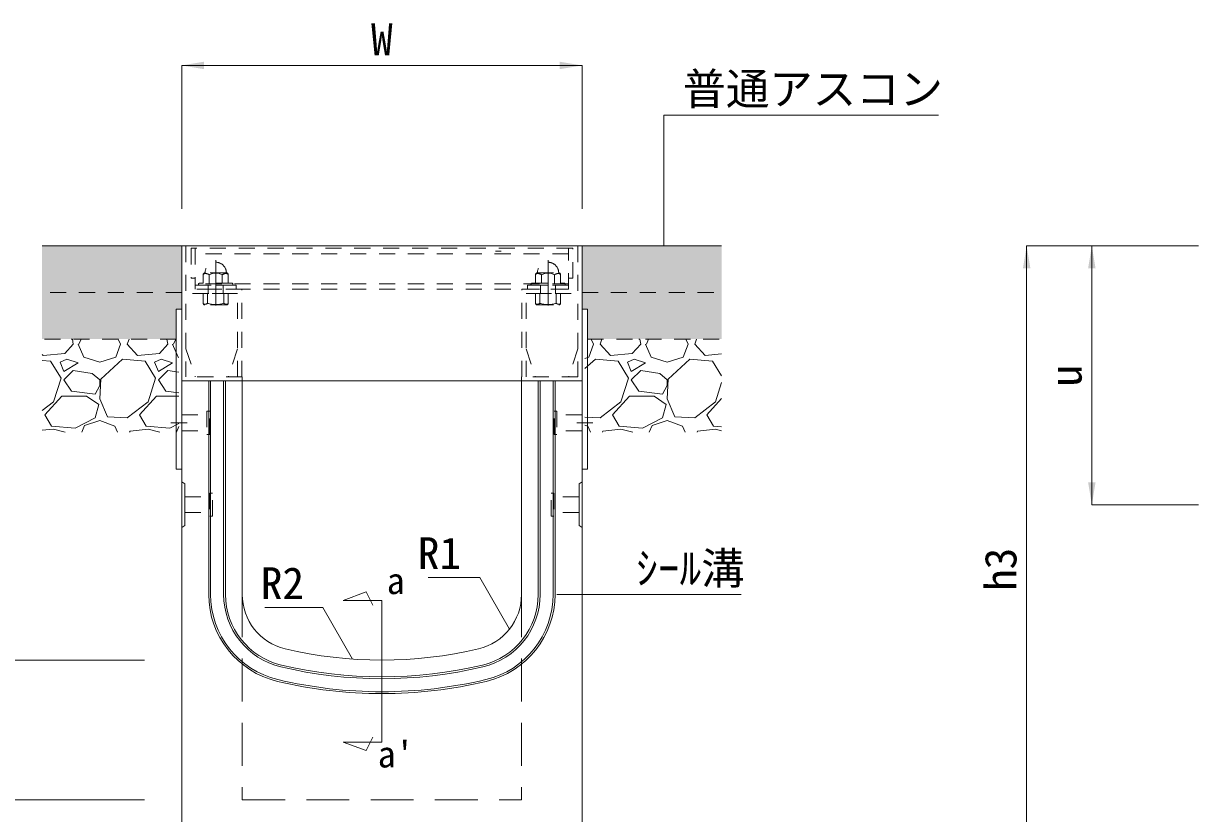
# Model space of a CAD drawing. Units: millimetres, scale not verified. Extents: x 42559 to 133118, y -58351 to -47326.
# Drawn here: x 61659 to 62921, y -52214 to -51365 of the extents above; entities that cross this region are included whole.
import ezdxf
from ezdxf.enums import TextEntityAlignment as Align

# ---------------------------------------------------------------- set-up
doc = ezdxf.new("R2010")
doc.units = ezdxf.units.MM
doc.header["$LTSCALE"] = 23
for name, pattern in [('CHAIN', [18.5, 12, -1.5, 3.5, -1.5]), ('USER1', [1.35, 0.75, -0.6]), ('USER2', [3, 2, -1])]:
    doc.linetypes.add(name, pattern=pattern)
for name, color, linetype, lineweight in [('BT', 30, 'USER1', 13), ('インサート', 92, 'USER1', 9), ('グレーチング', 7, 'USER1', 13), ('ハッチング_基礎', 150, 'Continuous', 9), ('受枠', 3, 'Continuous', 9), ('寸法線', 7, 'Continuous', 13), ('引出線', 4, 'Continuous', 13), ('文字', 41, 'Continuous', 13), ('本体', 2, 'Continuous', 13), ('目地', 132, 'Continuous', 5), ('舗装・基礎', 3, 'Continuous', 13)]:
    doc.layers.add(name, color=color, linetype=linetype, lineweight=lineweight)
doc.layers.add('ハッチング_舗装', color=7, linetype='Continuous')
doc.styles.add('ＭＳ ゴシック', font='')
doc.styles.get('ＭＳ ゴシック').set_extended_font_data('MS Gothic')

# ---------------------------------------------------------------- blocks, each defined once
blk = doc.blocks.new('filled_arrow')
at = {"color": 0, "linetype": 'Continuous', "lineweight": -2}
blk.add_solid([(7.5, 1.25), (0, 0), (7.5, -1.25)], dxfattribs=at)

msp = doc.modelspace()

# ---------------------------------------------------------------- hatches: boundary and pattern name
at = {"layer": 'ハッチング_舗装'}
for points in [[(61678.98, -51604.28), (61678.98, -51654.28), (61828.98, -51654.28), (61828.98, -51604.28)], [(62252.98, -51654.28), (62408.98, -51654.28), (62408.98, -51604.28), (62258.98, -51604.28), (62258.98, -51654.28)], [(61828.98, -51654.28), (61828.98, -51672.28), (61822.98, -51672.28), (61822.98, -51704.28), (61678.98, -51704.28), (61678.98, -51654.28)], [(62258.98, -51654.28), (62258.98, -51672.28), (62264.98, -51672.28), (62264.98, -51704.28), (62408.98, -51704.28), (62408.98, -51654.28)]]:
    msp.add_hatch(color=256, dxfattribs=at).paths.add_polyline_path(points)

# ---------------------------------------------------------------- linework, layer by layer
at = {"layer": 'BT'}
for p, q in [((61851.98, -51635.2), (61851.98, -51644.33)), ((61876.91, -51633.13), (61854.06, -51633.13)), ((61858.47, -51635.2), (61858.47, -51644.33)), ((61872.49, -51635.2), (61872.49, -51644.33)), ((61878.98, -51635.2), (61878.98, -51644.33)), ((62208.98, -51635.2), (62208.98, -51644.33)), ((62211.06, -51633.13), (62233.91, -51633.13)), ((62215.47, -51635.2), (62215.47, -51644.33)), ((62229.49, -51635.2), (62229.49, -51644.33)), ((62235.98, -51635.2), (62235.98, -51644.33)), ((61882.98, -51644.33), (61847.98, -51644.33)), ((61882.98, -51646.28), (61847.98, -51646.28)), ((61857.48, -51655.28), (61857.48, -51646.28)), ((61873.48, -51655.28), (61873.48, -51646.28)), ((62204.98, -51644.33), (62239.98, -51644.33)), ((62204.98, -51646.28), (62239.98, -51646.28)), ((62214.48, -51655.28), (62214.48, -51646.28)), ((62230.48, -51655.28), (62230.48, -51646.28)), ((61878.98, -51655.28), (61851.98, -51655.28)), ((61851.98, -51655.28), (61851.98, -51665.64)), ((61856.61, -51665.95), (61856.61, -51655.28)), ((61874.35, -51665.95), (61874.35, -51655.28)), ((61878.98, -51655.28), (61878.98, -51665.64)), ((62208.98, -51655.28), (62235.98, -51655.28)), ((62208.98, -51655.28), (62208.98, -51665.64)), ((62213.61, -51665.95), (62213.61, -51655.28)), ((62231.35, -51665.95), (62231.35, -51655.28)), ((62235.98, -51655.28), (62235.98, -51665.64)), ((61877.03, -51667.59), (61853.93, -51667.59)), ((62210.93, -51667.59), (62234.03, -51667.59))]:
    msp.add_line(p, q, dxfattribs=at)
for centre, radius, start, end in [((61865.48, -51633.13), 11.42, 0, 180), ((62222.48, -51633.13), 11.42, 0, 180), ((61854.06, -51635.2), 2.08, 90, 180), ((61865.48, -51647.88), 14.48, 61.04954, 118.95046), ((61876.91, -51635.2), 2.08, 0, 90), ((62211.06, -51635.2), 2.08, 90, 180), ((62222.48, -51647.88), 14.48, 61.04954, 118.95046), ((62233.91, -51635.2), 2.08, 0, 90), ((61847.98, -51645.33), 1, 90, 180), ((61847.98, -51645.28), 1, 180, 270), ((61882.98, -51645.33), 1, 0, 90), ((61882.98, -51645.28), 1, 270, 0), ((62204.98, -51645.33), 1, 90, 180), ((62204.98, -51645.28), 1, 180, 270), ((62239.98, -51645.33), 1, 0, 90), ((62239.98, -51645.28), 1, 270, 0), ((61853.93, -51665.64), 1.95, 180, 270), ((61865.48, -51635.68), 31.54, 253.6626, 286.3374), ((61877.03, -51665.64), 1.95, 270, 0), ((62210.93, -51665.64), 1.95, 180, 270), ((62222.48, -51635.68), 31.54, 253.6626, 286.3374), ((62234.03, -51665.64), 1.95, 270, 0)]:
    msp.add_arc(centre, radius, start, end, dxfattribs=at)
for points in [[(61854.06, -51633.79), (61853.43, -51633.9), (61852.39, -51634.28), (61851.98, -51635.2)], [(61858.47, -51635.2), (61857.06, -51634.27), (61855.52, -51633.69), (61854.06, -51633.79)], [(61872.49, -51635.2), (61873.91, -51634.27), (61875.44, -51633.69), (61876.91, -51633.79)], [(61876.91, -51633.79), (61877.53, -51633.9), (61878.58, -51634.28), (61878.98, -51635.2)], [(62211.06, -51633.79), (62210.43, -51633.9), (62209.39, -51634.28), (62208.98, -51635.2)], [(62215.47, -51635.2), (62214.06, -51634.27), (62212.52, -51633.69), (62211.06, -51633.79)], [(62229.49, -51635.2), (62230.91, -51634.27), (62232.44, -51633.69), (62233.91, -51633.79)], [(62233.91, -51633.79), (62234.53, -51633.9), (62235.58, -51634.28), (62235.98, -51635.2)], [(61853.44, -51666.94), (61853, -51666.86), (61852.14, -51666.73), (61851.98, -51665.27)], [(61856.61, -51665.95), (61855.55, -51666.6), (61854.47, -51667.01), (61853.44, -51666.94)], [(61874.35, -51665.95), (61875.41, -51666.6), (61876.49, -51667.01), (61877.52, -51666.94)], [(61877.52, -51666.94), (61877.96, -51666.86), (61878.82, -51666.73), (61878.98, -51665.27)], [(62210.44, -51666.94), (62210, -51666.86), (62209.14, -51666.73), (62208.98, -51665.27)], [(62213.61, -51665.95), (62212.55, -51666.6), (62211.47, -51667.01), (62210.44, -51666.94)], [(62231.35, -51665.95), (62232.41, -51666.6), (62233.49, -51667.01), (62234.52, -51666.94)], [(62234.52, -51666.94), (62234.96, -51666.86), (62235.82, -51666.73), (62235.98, -51665.27)]]:
    msp.add_open_spline(points, degree=3, dxfattribs=at)
at = {"layer": 'インサート'}
for p, q in [((61828.98, -51785.78), (61855.98, -51785.78)), ((61828.98, -51785.78), (61828.98, -51802.78)), ((61858.98, -51781.78), (61855.98, -51781.78)), ((61855.98, -51781.78), (61855.98, -51806.78)), ((61858.98, -51806.78), (61858.98, -51781.78)), ((62228.98, -51781.78), (62231.98, -51781.78)), ((62228.98, -51806.78), (62228.98, -51781.78)), ((62231.98, -51781.78), (62231.98, -51806.78)), ((62258.98, -51785.78), (62231.98, -51785.78)), ((62258.98, -51785.78), (62258.98, -51802.78)), ((61828.98, -51802.78), (61855.98, -51802.78)), ((62258.98, -51802.78), (62231.98, -51802.78)), ((61855.98, -51806.78), (61858.98, -51806.78)), ((62231.98, -51806.78), (62228.98, -51806.78)), ((61832.18, -51873.78), (61859.18, -51873.78)), ((61832.18, -51873.78), (61832.18, -51890.78)), ((61862.18, -51869.78), (61859.18, -51869.78)), ((61859.18, -51869.78), (61859.18, -51894.78)), ((61862.18, -51894.78), (61862.18, -51869.78)), ((62225.78, -51869.78), (62228.78, -51869.78)), ((62225.78, -51894.78), (62225.78, -51869.78)), ((62228.78, -51869.78), (62228.78, -51894.78)), ((62255.78, -51873.78), (62228.78, -51873.78)), ((62255.78, -51873.78), (62255.78, -51890.78)), ((61832.18, -51890.78), (61859.18, -51890.78)), ((62255.78, -51890.78), (62228.78, -51890.78)), ((61859.18, -51894.78), (61862.18, -51894.78)), ((62228.78, -51894.78), (62225.78, -51894.78))]:
    msp.add_line(p, q, dxfattribs=at)
at = {"layer": 'グレーチング'}
for p, q in [((61838.98, -51606.78), (61838.98, -51638.78)), ((62248.98, -51606.78), (61838.98, -51606.78)), ((61843.48, -51606.78), (61843.48, -51650.78)), ((62244.48, -51612.78), (61843.48, -51612.78)), ((62171.98, -51609.78), (62165.98, -51609.78)), ((62244.48, -51650.78), (62244.48, -51606.78)), ((62248.98, -51638.78), (62248.98, -51606.78)), ((61838.98, -51638.78), (61843.48, -51638.78)), ((62248.98, -51638.78), (62244.48, -51638.78)), ((62244.48, -51644.78), (61843.48, -51644.78)), ((61843.48, -51646.28), (61887.48, -51646.28)), ((62244.48, -51650.78), (61843.48, -51650.78)), ((61887.48, -51646.28), (61887.48, -51650.78)), ((62244.48, -51646.28), (62200.48, -51646.28)), ((62200.48, -51646.28), (62200.48, -51650.78))]:
    msp.add_line(p, q, dxfattribs=at)
at = {"layer": 'ハッチング_基礎'}
for p, q in [((61712.49, -51709.65), (61703.34, -51719.81)), ((61711.47, -51704.57), (61710.29, -51704.28)), ((61712.49, -51709.65), (61711.47, -51704.57)), ((61717.57, -51709.65), (61723.66, -51723.88)), ((61718.58, -51709.65), (61720.89, -51704.28)), ((61758.21, -51723.88), (61763.29, -51709.65)), ((61760.81, -51704.28), (61763.29, -51709.65)), ((61770.4, -51709.65), (61772.41, -51704.28)), ((61781.57, -51721.84), (61770.4, -51709.65)), ((61814.09, -51709.65), (61804.94, -51719.81)), ((61813.07, -51704.57), (61811.89, -51704.28)), ((61814.09, -51709.65), (61813.07, -51704.57)), ((61819.17, -51709.65), (61825.26, -51723.88)), ((61820.18, -51709.65), (61822.49, -51704.28)), ((62266.21, -51723.88), (62271.29, -51709.65)), ((62268.81, -51704.28), (62271.29, -51709.65)), ((62278.4, -51709.65), (62280.41, -51704.28)), ((62289.57, -51721.84), (62278.4, -51709.65)), ((62322.09, -51709.65), (62312.94, -51719.81)), ((62321.07, -51704.57), (62319.89, -51704.28)), ((62322.09, -51709.65), (62321.07, -51704.57)), ((62327.17, -51709.65), (62333.26, -51723.88)), ((62328.18, -51709.65), (62330.49, -51704.28)), ((62367.81, -51723.88), (62372.89, -51709.65)), ((62370.41, -51704.28), (62372.89, -51709.65)), ((62380, -51709.65), (62382.01, -51704.28)), ((62391.17, -51721.84), (62380, -51709.65)), ((61679.97, -51721.84), (61678.98, -51720.76)), ((61688.1, -51727.94), (61678.98, -51727.18)), ((61703.34, -51719.81), (61679.98, -51721.84)), ((61705.37, -51725.91), (61698.26, -51728.96)), ((61717.57, -51729.97), (61705.37, -51725.91)), ((61723.66, -51723.88), (61740.93, -51728.96)), ((61740.93, -51728.96), (61758.21, -51723.88)), ((61765.32, -51725.91), (61741.95, -51747.24)), ((61789.7, -51727.94), (61765.32, -51725.91)), ((61804.94, -51719.81), (61781.58, -51721.84)), ((61806.97, -51725.91), (61799.86, -51728.96)), ((61819.17, -51729.97), (61806.97, -51725.91)), ((61825.26, -51723.88), (61825.78, -51724.03)), ((62262.18, -51725.06), (62266.21, -51723.88)), ((62273.32, -51725.91), (62262.18, -51736.08)), ((62297.7, -51727.94), (62273.32, -51725.91)), ((62312.94, -51719.81), (62289.58, -51721.84)), ((62314.97, -51725.91), (62307.86, -51728.96)), ((62327.17, -51729.97), (62314.97, -51725.91)), ((62333.26, -51723.88), (62350.53, -51728.96)), ((62350.53, -51728.96), (62367.81, -51723.88)), ((62374.92, -51725.91), (62351.55, -51747.24)), ((62399.3, -51727.94), (62374.92, -51725.91)), ((62408.98, -51720.3), (62391.18, -51721.84)), ((61699.28, -51746.23), (61688.1, -51727.94)), ((61698.26, -51728.96), (61702.33, -51739.12)), ((61702.33, -51739.12), (61717.57, -51729.97)), ((61712.49, -51738.1), (61702.33, -51748.26)), ((61732.81, -51741.15), (61712.49, -51738.1)), ((61800.88, -51746.23), (61789.7, -51727.94)), ((61799.86, -51728.96), (61803.93, -51739.12)), ((61803.93, -51739.12), (61819.17, -51729.97)), ((61814.09, -51738.1), (61803.93, -51748.26)), ((61825.78, -51739.85), (61814.09, -51738.1)), ((62308.88, -51746.23), (62297.7, -51727.94)), ((62307.86, -51728.96), (62311.93, -51739.12)), ((62311.93, -51739.12), (62327.17, -51729.97)), ((62322.09, -51738.1), (62311.93, -51748.26)), ((62342.41, -51741.15), (62322.09, -51738.1)), ((62408.98, -51743.78), (62399.3, -51727.94)), ((61691.15, -51771.63), (61699.28, -51746.23)), ((61702.33, -51748.26), (61710.45, -51760.45)), ((61740.93, -51748.26), (61732.81, -51741.15)), ((61741.95, -51747.24), (61740.93, -51768.58)), ((61740.93, -51754.36), (61740.93, -51748.26)), ((61792.75, -51771.63), (61800.88, -51746.23)), ((61803.93, -51748.26), (61812.05, -51760.45)), ((62300.75, -51771.63), (62308.88, -51746.23)), ((62311.93, -51748.26), (62320.05, -51760.45)), ((62350.53, -51748.26), (62342.41, -51741.15)), ((62351.55, -51747.24), (62350.53, -51768.58)), ((62350.53, -51754.36), (62350.53, -51748.26)), ((62402.35, -51771.63), (62408.98, -51750.91)), ((61682.01, -51785.85), (61700.29, -51765.53)), ((61700.29, -51765.53), (61726.71, -51765.53)), ((61710.45, -51760.45), (61735.86, -51763.5)), ((61726.71, -51765.53), (61739.92, -51774.68)), ((61735.85, -51763.5), (61740.93, -51754.36)), ((61783.61, -51785.85), (61801.89, -51765.53)), ((61801.89, -51765.53), (61825.78, -51765.53)), ((61812.05, -51760.45), (61825.78, -51762.1)), ((62291.61, -51785.85), (62309.89, -51765.53)), ((62309.89, -51765.53), (62336.31, -51765.53)), ((62320.05, -51760.45), (62345.46, -51763.5)), ((62336.31, -51765.53), (62349.52, -51774.68)), ((62345.45, -51763.5), (62350.53, -51754.36)), ((61678.98, -51781.03), (61691.15, -51771.63)), ((61739.92, -51774.68), (61735.85, -51788.9)), ((61740.93, -51768.58), (61749.06, -51787.88)), ((61770.4, -51788.9), (61792.75, -51771.63)), ((62278.4, -51788.9), (62300.75, -51771.63)), ((62349.52, -51774.68), (62345.45, -51788.9)), ((62350.53, -51768.58), (62358.66, -51787.88)), ((62380, -51788.9), (62402.35, -51771.63)), ((62393.21, -51785.85), (62408.98, -51768.32)), ((61689.12, -51798.04), (61682.01, -51785.85)), ((61735.85, -51788.9), (61714.52, -51800.08)), ((61749.06, -51787.88), (61770.4, -51788.9)), ((61790.72, -51798.04), (61783.61, -51785.85)), ((62262.18, -51788.13), (62278.4, -51788.9)), ((62298.72, -51798.04), (62291.61, -51785.85)), ((62345.45, -51788.9), (62324.12, -51800.08)), ((62358.66, -51787.88), (62380, -51788.9)), ((62400.32, -51798.04), (62393.21, -51785.85)), ((61691.15, -51801.09), (61678.98, -51802.37)), ((61714.52, -51800.08), (61689.12, -51798.04)), ((61703.89, -51804.28), (61691.15, -51801.09)), ((61721.57, -51804.28), (61724.68, -51797.03)), ((61724.68, -51797.03), (61740.94, -51791.95)), ((61740.93, -51791.95), (61757.19, -51798.04)), ((61757.19, -51798.04), (61760.07, -51804.28)), ((61773.01, -51804.28), (61773.45, -51803.12)), ((61792.75, -51801.09), (61773.45, -51803.12)), ((61816.12, -51800.08), (61790.72, -51798.04)), ((61805.49, -51804.28), (61792.75, -51801.09)), ((61825.78, -51795.01), (61816.12, -51800.08)), ((61823.17, -51804.28), (61825.78, -51798.19)), ((62262.18, -51796.92), (62265.19, -51798.04)), ((62265.19, -51798.04), (62268.07, -51804.28)), ((62281.01, -51804.28), (62281.45, -51803.12)), ((62300.75, -51801.09), (62281.45, -51803.12)), ((62324.12, -51800.08), (62298.72, -51798.04)), ((62313.49, -51804.28), (62300.75, -51801.09)), ((62331.17, -51804.28), (62334.28, -51797.03)), ((62334.28, -51797.03), (62350.54, -51791.95)), ((62350.53, -51791.95), (62366.79, -51798.04)), ((62366.79, -51798.04), (62369.67, -51804.28)), ((62382.61, -51804.28), (62383.05, -51803.12)), ((62402.35, -51801.09), (62383.05, -51803.12)), ((62408.98, -51798.74), (62400.32, -51798.04)), ((62408.98, -51802.75), (62402.35, -51801.09))]:
    msp.add_line(p, q, dxfattribs=at)
at = {"layer": '受枠'}
for p, q in [((61828.98, -51604.28), (62258.98, -51604.28)), ((61828.98, -51844.28), (61828.98, -51604.28)), ((62258.98, -51844.28), (62258.98, -51604.28)), ((61822.98, -51672.28), (61822.98, -51844.28)), ((61828.98, -51672.28), (61822.98, -51672.28)), ((62258.98, -51672.28), (62264.98, -51672.28)), ((62264.98, -51672.28), (62264.98, -51844.28)), ((62258.98, -51749.28), (61828.98, -51749.28)), ((61822.98, -51844.28), (61828.98, -51844.28)), ((62264.98, -51844.28), (62258.98, -51844.28))]:
    msp.add_line(p, q, dxfattribs=at)
at = {"layer": '受枠', "linetype": 'USER1'}
for p, q in [((61833.48, -51604.28), (61833.48, -51744.78)), ((62254.48, -51604.28), (62254.48, -51744.78)), ((61893.48, -51650.78), (61833.48, -51650.78)), ((61893.48, -51744.78), (61893.48, -51650.78)), ((62194.48, -51744.78), (62194.48, -51650.78)), ((62194.48, -51650.78), (62254.48, -51650.78)), ((61888.98, -51655.28), (61833.48, -51655.28)), ((61888.98, -51744.78), (61888.98, -51655.28)), ((62198.98, -51744.78), (62198.98, -51655.28)), ((62198.98, -51655.28), (62254.48, -51655.28)), ((61833.48, -51714.78), (61843.48, -51744.78)), ((61888.98, -51714.78), (61878.98, -51744.78)), ((62198.98, -51714.78), (62208.98, -51744.78)), ((62254.48, -51714.78), (62244.48, -51744.78)), ((61893.98, -51744.78), (61833.48, -51744.78)), ((61893.98, -51744.78), (61893.98, -51749.28)), ((62254.48, -51744.78), (62193.98, -51744.78)), ((62193.98, -51749.28), (62193.98, -51744.78))]:
    msp.add_line(p, q, dxfattribs=at)
at = {"layer": '受枠', "linetype": 'CHAIN'}
for p, q in [((61865.48, -51668.33), (61865.48, -51619.59)), ((62222.48, -51668.33), (62222.48, -51619.59)), ((61817.32, -51794.28), (61834.65, -51794.28)), ((62270.65, -51794.28), (62253.32, -51794.28))]:
    msp.add_line(p, q, dxfattribs=at)
at = {"layer": '寸法線'}
for p, q in [((61828.98, -51410.26), (62258.98, -51410.26)), ((61828.98, -51564.28), (61828.98, -51410.26)), ((62258.98, -51564.28), (62258.98, -51410.26)), ((62736.64, -51604.28), (62736.64, -52299.28)), ((62921.25, -51604.28), (62736.64, -51604.28)), ((62806.64, -51604.28), (62806.64, -51882.28)), ((62921.25, -51604.28), (62806.64, -51604.28)), ((62921.25, -51882.28), (62806.64, -51882.28)), ((61788.98, -52049.28), (61457.15, -52049.28)), ((61788.98, -52049.28), (61457.15, -52049.28)), ((61788.98, -52049.28), (61527.15, -52049.28)), ((61788.98, -52199.28), (61527.15, -52199.28)), ((61788.98, -52199.28), (61527.15, -52199.28))]:
    msp.add_line(p, q, dxfattribs=at)
at = {"layer": '引出線'}
for points in [[(62347.01, -51604.28), (62347.01, -51463.53), (62641.85, -51463.53)], [(62181.05, -52015.96), (62149.03, -51960.49), (62093.57, -51960.49)], [(62231.98, -51978.75), (62297.09, -51978.75), (62429.84, -51978.75)], [(62012.39, -52048.17), (61980.37, -51992.7), (61918.34, -51992.7)]]:
    msp.add_lwpolyline(points, dxfattribs=at)
at = {"layer": '文字'}
for p, q in [((62002.34, -51985.18), (62027.1, -51975.98)), ((62027.1, -51975.98), (62034.26, -51990.3)), ((62043.98, -51985.18), (62002.34, -51985.18)), ((62002.34, -52137.31), (62027.1, -52146.51)), ((62043.98, -52137.31), (62002.34, -52137.31)), ((62027.1, -52146.51), (62034.26, -52132.19))]:
    msp.add_line(p, q, dxfattribs=at)
at = {"layer": '文字', "linetype": 'CHAIN'}
msp.add_line((62043.98, -51985.18), (62043.98, -52137.31), dxfattribs=at)
at = {"layer": '本体'}
for p, q in [((61828.98, -51749.28), (61828.98, -52299.28)), ((61828.98, -51749.28), (61893.98, -51749.28)), ((61893.98, -51749.28), (61893.98, -51978.75)), ((62193.98, -51749.28), (62258.98, -51749.28)), ((62193.98, -51749.28), (62193.98, -51978.75)), ((62258.98, -51749.28), (62258.98, -52299.28))]:
    msp.add_line(p, q, dxfattribs=at)
at = {"layer": '本体', "lineweight": 9}
for p, q in [((61828.98, -51857.78), (61832.18, -51859.78)), ((61832.18, -51859.78), (61832.18, -51904.78)), ((62258.98, -51857.78), (62255.78, -51859.78)), ((62255.78, -51859.78), (62255.78, -51904.78)), ((61832.18, -51904.78), (61828.98, -51906.78)), ((62255.78, -51904.78), (62258.98, -51906.78))]:
    msp.add_line(p, q, dxfattribs=at)
at = {"layer": '本体', "linetype": 'USER2', "lineweight": 15}
for p, q in [((61893.98, -51978.75), (61893.98, -52199.28)), ((62193.98, -51978.75), (62193.98, -52199.28)), ((61893.98, -52199.28), (62193.98, -52199.28))]:
    msp.add_line(p, q, dxfattribs=at)
at = {"layer": '本体'}
for centre, radius, start, end in [((61953.98, -51978.75), 60, 180, 256.65764), ((62133.98, -51978.75), 60, 283.34236, 0), ((62043.98, -51599.28), 450, 256.65764, 283.34236)]:
    msp.add_arc(centre, radius, start, end, dxfattribs=at)
at = {"layer": '目地'}
for p, q in [((61857.98, -51749.28), (61857.98, -51978.75)), ((61859.98, -51749.28), (61859.98, -51978.75)), ((61873.98, -51749.28), (61873.98, -51978.75)), ((61875.98, -51749.28), (61875.98, -51978.75)), ((62211.98, -51978.75), (62211.98, -51749.28)), ((62213.98, -51978.75), (62213.98, -51749.28)), ((62227.98, -51978.75), (62227.98, -51749.28)), ((62229.98, -51978.75), (62229.98, -51749.28))]:
    msp.add_line(p, q, dxfattribs=at)
for centre, radius, start, end in [((61953.98, -51978.75), 96, 180, 256.65764), ((61953.98, -51978.75), 94, 180, 256.65764), ((61953.98, -51978.75), 80, 180, 256.65764), ((61953.98, -51978.75), 78, 180, 256.65764), ((62133.98, -51978.75), 78, 283.34236, 0), ((62133.98, -51978.75), 80, 283.34236, 0), ((62133.98, -51978.75), 94, 283.34236, 0), ((62133.98, -51978.75), 96, 283.34236, 0), ((62043.98, -51599.28), 468, 256.65764, 283.34236), ((62043.98, -51599.28), 470, 256.65764, 283.34236), ((62043.98, -51599.28), 486, 256.65764, 283.34236), ((62043.98, -51599.28), 484, 256.65764, 283.34236)]:
    msp.add_arc(centre, radius, start, end, dxfattribs=at)
at = {"layer": '舗装・基礎'}
for p, q in [((61828.98, -51604.28), (61678.98, -51604.28)), ((62258.98, -51604.28), (62408.98, -51604.28))]:
    msp.add_line(p, q, dxfattribs=at)
at = {"layer": '舗装・基礎', "linetype": 'USER1'}
for p, q in [((61828.98, -51654.28), (61678.98, -51654.28)), ((62258.98, -51654.28), (62408.98, -51654.28)), ((61822.98, -51704.28), (61678.98, -51704.28)), ((62264.98, -51704.28), (62408.98, -51704.28))]:
    msp.add_line(p, q, dxfattribs=at)

# ---------------------------------------------------------------- block references
at = {"layer": '寸法線', "xscale": 3.2, "yscale": 3.2}
msp.add_blockref('filled_arrow', (61828.98, -51410.26), dxfattribs=at)
for p, rotation in [((62258.98, -51410.26), 180), ((62736.64, -51604.28), 270), ((62806.64, -51604.28), 270), ((62806.64, -51882.28), 90)]:
    msp.add_blockref('filled_arrow', p, dxfattribs=dict(at, rotation=rotation))
at = {"layer": '引出線', "xscale": 0.16, "yscale": 0.16}
for p, rotation in [((62347.01, -51604.28), 90), ((62181.05, -52015.96), 120), ((62012.39, -52048.17), 120)]:
    msp.add_blockref('filled_arrow', p, dxfattribs=dict(at, rotation=rotation))
msp.add_blockref('filled_arrow', (62231.98, -51978.75), dxfattribs=at)

# ---------------------------------------------------------------- texts
at = {"layer": '寸法線', "style": 'ＭＳ ゴシック'}
msp.add_text('W', height=34.18, dxfattribs=at).set_placement((62043.98, -51382.26), align=Align.MIDDLE_CENTER)
for s, p in [('u', (62778.64, -51743.28)), ('h3', (62708.64, -51951.78))]:
    msp.add_text(s, height=34.18, rotation=90, dxfattribs=at).set_placement(p, align=Align.MIDDLE_CENTER)
at = {"layer": '引出線', "style": 'ＭＳ ゴシック'}
for s, p in [('普通アスコン', (62367.01, -51418.32)), ('ｼｰﾙ溝', (62317.09, -51933.54))]:
    msp.add_text(s, height=34.18, dxfattribs=at).set_placement(p, align=Align.TOP_LEFT)
for s, p in [('R1', (62129.03, -51917.29)), ('R2', (61960.37, -51949.5))]:
    msp.add_text(s, height=34.18, dxfattribs=at).set_placement(p, align=Align.TOP_RIGHT)
at = {"layer": '文字', "style": 'ＭＳ ゴシック'}
for s, p in [('a', (62058.9, -51964.08)), ("a'", (62058.9, -52150.41))]:
    msp.add_text(s, height=28.48, dxfattribs=at).set_placement(p, align=Align.MIDDLE_CENTER)

doc.saveas('drawing.dxf')
